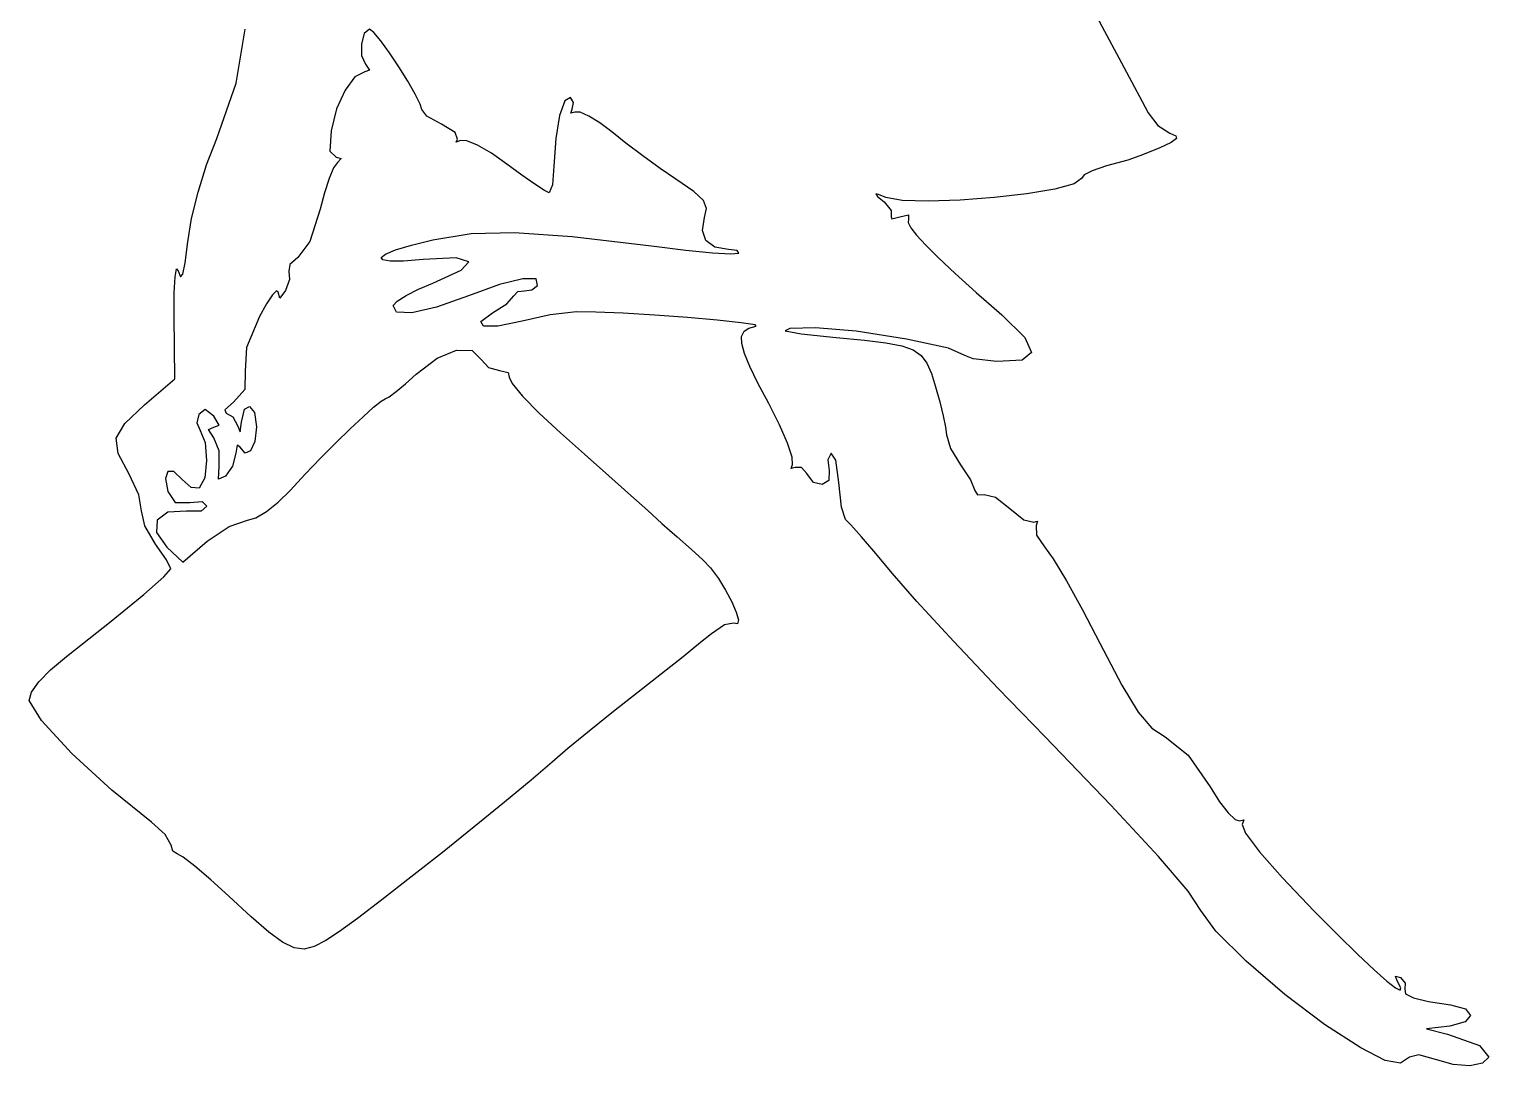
# Model space of a CAD drawing. Header units: millimetres. Extents: x 0.01 to 2.87, y 0.01 to 3.3.
# Drawn here: x 0.074 to 2.871, y 0.006 to 1.993 of the extents above; entities that cross this region are included whole.
import ezdxf

# ---------------------------------------------------------------- set-up
doc = ezdxf.new("R2010")
doc.units = ezdxf.units.MM
doc.layers.get('0').update_dxf_attribs({"linetype": 'CONTINUOUS', "true_color": 0xffffff})

msp = doc.modelspace()

# ---------------------------------------------------------------- linework, layer by layer
at = {"color": 0}
for p, q in [((2.1086, 2.0385), (2.1346, 1.9895)), ((0.4704, 1.8895), (0.488, 1.9932)), ((0.7262, 1.9929), (0.7159, 1.9846)), ((0.7342, 1.9869), (0.7262, 1.9929)), ((0.7476, 1.9708), (0.7342, 1.9869)), ((2.1346, 1.9895), (2.1623, 1.9382)), ((0.7159, 1.9846), (0.7105, 1.9651)), ((0.7105, 1.9651), (0.711, 1.9427)), ((0.7643, 1.9478), (0.7476, 1.9708)), ((0.711, 1.9427), (0.7185, 1.9259)), ((0.7823, 1.921), (0.7643, 1.9478)), ((2.1623, 1.9382), (2.1873, 1.8915)), ((0.7172, 1.9112), (0.6982, 1.9017)), ((0.7261, 1.9146), (0.7172, 1.9112)), ((0.7185, 1.9259), (0.7261, 1.9146)), ((0.7995, 1.8936), (0.7823, 1.921)), ((0.4334, 1.7832), (0.4704, 1.8895)), ((0.6793, 1.8764), (0.663, 1.8403)), ((0.6982, 1.9017), (0.6793, 1.8764)), ((0.8139, 1.8686), (0.7995, 1.8936)), ((2.1873, 1.8915), (2.2069, 1.8546)), ((0.8235, 1.8495), (0.8139, 1.8686)), ((0.8261, 1.8391), (0.8235, 1.8495)), ((1.1003, 1.856), (1.0904, 1.8275)), ((1.1111, 1.8624), (1.1003, 1.856)), ((1.1171, 1.8527), (1.1111, 1.8624)), ((1.1143, 1.84), (1.1171, 1.8527)), ((2.2069, 1.8546), (2.2183, 1.8328)), ((0.663, 1.8403), (0.6524, 1.7983)), ((0.8359, 1.8264), (0.8261, 1.8391)), ((0.8641, 1.8109), (0.8359, 1.8264)), ((1.0904, 1.8275), (1.083, 1.7835)), ((1.1119, 1.8321), (1.1143, 1.84)), ((1.1196, 1.8341), (1.1119, 1.8321)), ((1.1296, 1.8339), (1.1196, 1.8341)), ((1.1463, 1.8266), (1.1296, 1.8339)), ((1.1673, 1.8136), (1.1463, 1.8266)), ((2.2183, 1.8328), (2.2368, 1.8087)), ((0.6524, 1.7983), (0.6502, 1.7592)), ((0.8902, 1.7953), (0.8641, 1.8109)), ((0.895, 1.782), (0.8902, 1.7953)), ((1.1904, 1.796), (1.1673, 1.8136)), ((1.2175, 1.7743), (1.1904, 1.796)), ((2.2368, 1.8087), (2.2598, 1.7937)), ((2.2598, 1.7937), (2.2715, 1.7886)), ((0.414, 1.7328), (0.4334, 1.7832)), ((0.8924, 1.7767), (0.895, 1.782)), ((0.9008, 1.7799), (0.8924, 1.7767)), ((0.9128, 1.7793), (0.9008, 1.7799)), ((0.9334, 1.7706), (0.9128, 1.7793)), ((0.9598, 1.7551), (0.9334, 1.7706)), ((1.083, 1.7835), (1.0797, 1.7306)), ((1.2497, 1.7501), (1.2175, 1.7743)), ((2.2394, 1.7652), (2.2025, 1.75)), ((2.2623, 1.7758), (2.2394, 1.7652)), ((2.2727, 1.7832), (2.2623, 1.7758)), ((2.2715, 1.7886), (2.2727, 1.7832)), ((0.6502, 1.7592), (0.6622, 1.7474)), ((0.6647, 1.7372), (0.6573, 1.7271)), ((0.6622, 1.7474), (0.6721, 1.745)), ((0.6721, 1.745), (0.6647, 1.7372)), ((0.9894, 1.7344), (0.9598, 1.7551)), ((1.0181, 1.7132), (0.9894, 1.7344)), ((1.283, 1.7262), (1.2497, 1.7501)), ((2.1792, 1.7417), (2.1386, 1.7308)), ((2.2025, 1.75), (2.1792, 1.7417)), ((0.3975, 1.6804), (0.414, 1.7328)), ((0.6487, 1.7069), (0.6397, 1.6796)), ((0.6573, 1.7271), (0.6487, 1.7069)), ((1.0429, 1.6957), (1.0181, 1.7132)), ((1.0797, 1.7306), (1.0766, 1.6946)), ((1.3134, 1.7057), (1.283, 1.7262)), ((2.0906, 1.7065), (2.0767, 1.6964)), ((2.0955, 1.7138), (2.0906, 1.7065)), ((2.1111, 1.7217), (2.0955, 1.7138)), ((2.1386, 1.7308), (2.1111, 1.7217)), ((0.3851, 1.63), (0.3975, 1.6804)), ((0.6397, 1.6796), (0.6317, 1.6481)), ((1.0612, 1.6839), (1.0429, 1.6957)), ((1.0703, 1.6796), (1.0612, 1.6839)), ((1.0766, 1.6946), (1.0703, 1.6796)), ((1.3479, 1.6821), (1.3134, 1.7057)), ((1.3665, 1.6647), (1.3479, 1.6821)), ((2.0396, 1.6865), (1.9861, 1.6776)), ((2.0767, 1.6964), (2.0396, 1.6865)), ((1.3722, 1.6495), (1.3665, 1.6647)), ((1.7015, 1.6762), (1.6963, 1.6771)), ((1.6963, 1.6771), (1.6999, 1.6726)), ((1.6999, 1.6726), (1.7122, 1.6622)), ((1.7158, 1.6706), (1.7015, 1.6762)), ((1.7122, 1.6622), (1.726, 1.6457)), ((1.7472, 1.6648), (1.7158, 1.6706)), ((1.7969, 1.6632), (1.7472, 1.6648)), ((1.8579, 1.6652), (1.7969, 1.6632)), ((1.9232, 1.6703), (1.8579, 1.6652)), ((1.9861, 1.6776), (1.9232, 1.6703)), ((0.3779, 1.5855), (0.3851, 1.63)), ((0.6317, 1.6481), (0.612, 1.5861)), ((1.364, 1.6073), (1.3683, 1.6319)), ((1.3683, 1.6319), (1.3722, 1.6495)), ((1.726, 1.6457), (1.7262, 1.6331)), ((1.7262, 1.6331), (1.727, 1.6293)), ((1.727, 1.6293), (1.7423, 1.6334)), ((1.7423, 1.6334), (1.759, 1.637)), ((1.7592, 1.629), (1.7586, 1.6224)), ((1.759, 1.637), (1.7592, 1.629)), ((0.8472, 1.589), (0.9207, 1.6011)), ((0.9207, 1.6011), (1.0038, 1.6034)), ((1.0038, 1.6034), (1.1147, 1.5955)), ((1.1147, 1.5955), (1.2716, 1.5768)), ((1.371, 1.5878), (1.364, 1.6073)), ((1.7586, 1.6224), (1.7636, 1.6122)), ((1.7636, 1.6122), (1.7746, 1.5979)), ((1.7746, 1.5979), (1.7921, 1.5789)), ((0.373, 1.5453), (0.3779, 1.5855)), ((0.612, 1.5861), (0.5888, 1.5554)), ((0.7569, 1.5618), (0.7762, 1.5698)), ((0.7762, 1.5698), (0.8063, 1.579)), ((0.8063, 1.579), (0.8472, 1.589)), ((1.2716, 1.5768), (1.3325, 1.5695)), ((1.3325, 1.5695), (1.3834, 1.5645)), ((1.3881, 1.5751), (1.371, 1.5878)), ((1.4142, 1.5705), (1.3881, 1.5751)), ((1.431, 1.5685), (1.4142, 1.5705)), ((1.434, 1.5635), (1.431, 1.5685)), ((1.7921, 1.5789), (1.8167, 1.5547)), ((0.3685, 1.5233), (0.373, 1.5453)), ((0.5732, 1.5421), (0.5714, 1.529)), ((0.5888, 1.5554), (0.5732, 1.5421)), ((0.7486, 1.5554), (0.7569, 1.5618)), ((0.7515, 1.5508), (0.7486, 1.5554)), ((0.7657, 1.5484), (0.7515, 1.5508)), ((0.7915, 1.5486), (0.7657, 1.5484)), ((0.8289, 1.5514), (0.7915, 1.5486)), ((0.8921, 1.5545), (0.8289, 1.5514)), ((0.9167, 1.5473), (0.8921, 1.5545)), ((0.902, 1.5309), (0.9167, 1.5473)), ((1.3834, 1.5645), (1.4189, 1.5624)), ((1.4189, 1.5624), (1.434, 1.5635)), ((1.8167, 1.5547), (1.8488, 1.5247)), ((0.3519, 1.4874), (0.3535, 1.5183)), ((0.3535, 1.5183), (0.3561, 1.5334)), ((0.3561, 1.5334), (0.3595, 1.5296)), ((0.3595, 1.5296), (0.3641, 1.5184)), ((0.3641, 1.5184), (0.3685, 1.5233)), ((0.5729, 1.513), (0.5654, 1.4922)), ((0.5714, 1.529), (0.5729, 1.513)), ((0.8478, 1.5064), (0.902, 1.5309)), ((1.0201, 1.5144), (0.9754, 1.5034)), ((1.0458, 1.5142), (1.0201, 1.5144)), ((1.0478, 1.502), (1.0458, 1.5142)), ((1.8488, 1.5247), (1.889, 1.4885)), ((0.3518, 1.4434), (0.3519, 1.4874)), ((0.5404, 1.4835), (0.529, 1.4667)), ((0.5481, 1.4913), (0.5404, 1.4835)), ((0.5511, 1.4886), (0.5481, 1.4913)), ((0.5543, 1.4775), (0.5511, 1.4886)), ((0.5654, 1.4922), (0.5543, 1.4775)), ((0.7793, 1.4719), (0.7962, 1.4828)), ((0.7962, 1.4828), (0.8198, 1.4947)), ((0.8198, 1.4947), (0.8478, 1.5064)), ((0.9754, 1.5034), (0.916, 1.4819)), ((1.003, 1.4818), (1.0106, 1.4904)), ((1.0106, 1.4904), (1.0232, 1.4916)), ((1.0232, 1.4916), (1.037, 1.4932)), ((1.037, 1.4932), (1.0478, 1.502)), ((1.889, 1.4885), (1.9379, 1.4454)), ((0.529, 1.4667), (0.5152, 1.4424)), ((0.7716, 1.4636), (0.7793, 1.4719)), ((0.7779, 1.4504), (0.7716, 1.4636)), ((0.8544, 1.4601), (0.807, 1.4493)), ((0.916, 1.4819), (0.8544, 1.4601)), ((0.9621, 1.449), (0.9893, 1.4666)), ((0.9893, 1.4666), (1.003, 1.4818)), ((0.353, 1.323), (0.3518, 1.4434)), ((0.5152, 1.4424), (0.4902, 1.3827)), ((0.807, 1.4493), (0.7779, 1.4504)), ((0.9396, 1.4327), (0.9621, 1.449)), ((0.9444, 1.4238), (0.9396, 1.4327)), ((1.0185, 1.4335), (0.9721, 1.4237)), ((1.0726, 1.4452), (1.0185, 1.4335)), ((1.123, 1.451), (1.0726, 1.4452)), ((1.16, 1.4508), (1.123, 1.451)), ((1.2122, 1.4486), (1.16, 1.4508)), ((1.273, 1.4449), (1.2122, 1.4486)), ((1.3353, 1.4403), (1.273, 1.4449)), ((1.3927, 1.4353), (1.3353, 1.4403)), ((1.4383, 1.4304), (1.3927, 1.4353)), ((1.4653, 1.4264), (1.4383, 1.4304)), ((1.9379, 1.4454), (1.9818, 1.4018)), ((0.9721, 1.4237), (0.9444, 1.4238)), ((1.4393, 1.4042), (1.444, 1.4139)), ((1.4395, 1.3903), (1.4393, 1.4042)), ((1.444, 1.4139), (1.4532, 1.42)), ((1.4532, 1.42), (1.4671, 1.4235)), ((1.4671, 1.4235), (1.4653, 1.4264)), ((1.5317, 1.4191), (1.523, 1.4149)), ((1.523, 1.4149), (1.5531, 1.409)), ((1.5807, 1.4206), (1.5317, 1.4191)), ((1.5531, 1.409), (1.6204, 1.4018)), ((1.6587, 1.4141), (1.5807, 1.4206)), ((1.6204, 1.4018), (1.6745, 1.3969)), ((1.7553, 1.3989), (1.6587, 1.4141)), ((1.8361, 1.3814), (1.7553, 1.3989)), ((1.9818, 1.4018), (1.995, 1.3733)), ((0.4902, 1.3827), (0.4875, 1.3374)), ((0.8555, 1.3625), (0.893, 1.3778)), ((0.893, 1.3778), (0.923, 1.3771)), ((0.923, 1.3771), (0.9409, 1.3593)), ((1.4447, 1.3713), (1.4395, 1.3903)), ((1.455, 1.3463), (1.4447, 1.3713)), ((1.6745, 1.3969), (1.7158, 1.392)), ((1.7158, 1.392), (1.7464, 1.3862)), ((1.7464, 1.3862), (1.7683, 1.3785)), ((1.7683, 1.3785), (1.7836, 1.3678)), ((1.8669, 1.3677), (1.8361, 1.3814)), ((1.995, 1.3733), (1.9772, 1.3584)), ((0.8154, 1.332), (0.8555, 1.3625)), ((0.9409, 1.3593), (0.9542, 1.3448)), ((0.9542, 1.3448), (0.9754, 1.3388)), ((1.4705, 1.3146), (1.455, 1.3463)), ((1.7836, 1.3678), (1.7945, 1.3531)), ((1.7945, 1.3531), (1.803, 1.3333)), ((1.8829, 1.3608), (1.8669, 1.3677)), ((1.9285, 1.356), (1.8829, 1.3608)), ((1.9772, 1.3584), (1.9285, 1.356)), ((0.2949, 1.273), (0.353, 1.323)), ((0.4875, 1.3374), (0.4873, 1.3026)), ((0.7951, 1.3135), (0.8154, 1.332)), ((0.9754, 1.3388), (0.9918, 1.3351)), ((0.9918, 1.3351), (0.9941, 1.3261)), ((0.9941, 1.3261), (0.9994, 1.3138)), ((1.803, 1.3333), (1.8111, 1.3075)), ((0.4873, 1.3026), (0.4654, 1.2779)), ((0.7562, 1.2843), (0.7636, 1.2881)), ((0.7636, 1.2881), (0.7772, 1.2983)), ((0.7772, 1.2983), (0.7951, 1.3135)), ((0.9994, 1.3138), (1.0196, 1.2895)), ((1.0196, 1.2895), (1.0516, 1.2568)), ((1.4914, 1.2752), (1.4705, 1.3146)), ((1.8111, 1.3075), (1.8191, 1.2789)), ((0.2569, 1.2372), (0.2949, 1.273)), ((0.4113, 1.2642), (0.3991, 1.2544)), ((0.4275, 1.2509), (0.4113, 1.2642)), ((0.4654, 1.2779), (0.4489, 1.2632)), ((0.4489, 1.2632), (0.4512, 1.2571)), ((0.4809, 1.24), (0.4864, 1.2644)), ((0.4864, 1.2644), (0.4962, 1.2699)), ((0.4962, 1.2699), (0.5055, 1.2581)), ((0.7137, 1.2502), (0.7339, 1.2683)), ((0.7339, 1.2683), (0.7485, 1.2801)), ((0.7485, 1.2801), (0.7562, 1.2843)), ((1.5119, 1.2347), (1.4914, 1.2752)), ((1.8191, 1.2789), (1.8256, 1.252)), ((0.2406, 1.2089), (0.2569, 1.2372)), ((0.3991, 1.2544), (0.3952, 1.2382)), ((0.3952, 1.2382), (0.4013, 1.2237)), ((0.4378, 1.2342), (0.4275, 1.2509)), ((0.428, 1.2298), (0.4378, 1.2342)), ((0.4512, 1.2571), (0.4641, 1.2501)), ((0.4641, 1.2501), (0.4731, 1.2332)), ((0.4731, 1.2332), (0.4783, 1.2212)), ((0.4783, 1.2212), (0.4809, 1.24)), ((0.5055, 1.2581), (0.5098, 1.2306)), ((0.6891, 1.227), (0.7137, 1.2502)), ((1.0516, 1.2568), (1.0921, 1.2192)), ((1.5273, 1.1993), (1.5119, 1.2347)), ((1.8256, 1.252), (1.83, 1.2299)), ((0.2441, 1.1794), (0.2406, 1.2089)), ((0.4013, 1.2237), (0.4111, 1.2006)), ((0.4178, 1.2257), (0.428, 1.2298)), ((0.4279, 1.2094), (0.4178, 1.2257)), ((0.4379, 1.185), (0.4279, 1.2094)), ((0.5098, 1.2306), (0.5064, 1.2026)), ((0.6616, 1.2), (0.6891, 1.227)), ((1.0921, 1.2192), (1.138, 1.1784)), ((1.83, 1.2299), (1.8317, 1.2155)), ((1.8317, 1.2155), (1.8396, 1.1892)), ((0.2654, 1.1397), (0.2441, 1.1794)), ((0.4111, 1.2006), (0.414, 1.1661)), ((0.4383, 1.1548), (0.4379, 1.185)), ((0.4699, 1.1803), (0.4637, 1.1554)), ((0.4727, 1.1958), (0.4699, 1.1803)), ((0.4779, 1.1922), (0.4727, 1.1958)), ((0.4877, 1.1802), (0.4779, 1.1922)), ((0.4982, 1.1847), (0.4877, 1.1802)), ((0.5064, 1.2026), (0.4982, 1.1847)), ((0.6323, 1.1705), (0.6616, 1.2)), ((1.138, 1.1784), (1.1848, 1.1366)), ((1.5362, 1.1727), (1.5273, 1.1993)), ((1.6106, 1.1802), (1.6047, 1.1674)), ((1.6197, 1.1666), (1.6106, 1.1802)), ((1.8396, 1.1892), (1.8589, 1.1579)), ((0.414, 1.1661), (0.4102, 1.1329)), ((0.4366, 1.1303), (0.4383, 1.1548)), ((0.4637, 1.1554), (0.4503, 1.136)), ((0.6028, 1.1398), (0.6323, 1.1705)), ((1.5344, 1.1507), (1.5369, 1.1588)), ((1.5419, 1.1527), (1.5344, 1.1507)), ((1.5369, 1.1588), (1.5362, 1.1727)), ((1.5543, 1.1529), (1.5419, 1.1527)), ((1.5641, 1.1411), (1.5543, 1.1529)), ((1.6047, 1.1674), (1.6072, 1.1469)), ((1.6255, 1.1238), (1.6197, 1.1666)), ((1.8589, 1.1579), (1.8781, 1.1292)), ((0.284, 1.1003), (0.2654, 1.1397)), ((0.3398, 1.1449), (0.3351, 1.1317)), ((0.3351, 1.1317), (0.3394, 1.107)), ((0.3511, 1.1449), (0.3398, 1.1449)), ((0.3669, 1.1296), (0.3511, 1.1449)), ((0.3841, 1.1145), (0.3669, 1.1296)), ((0.4102, 1.1329), (0.3998, 1.1134)), ((0.4503, 1.136), (0.4366, 1.1303)), ((0.5741, 1.1089), (0.6028, 1.1398)), ((1.1848, 1.1366), (1.2271, 1.099)), ((1.5773, 1.1243), (1.5641, 1.1411)), ((1.5939, 1.1203), (1.5773, 1.1243)), ((1.6063, 1.1281), (1.5939, 1.1203)), ((1.6072, 1.1469), (1.6063, 1.1281)), ((1.6307, 1.0767), (1.6255, 1.1238)), ((1.8781, 1.1292), (1.8862, 1.1088)), ((0.2893, 1.0695), (0.284, 1.1003)), ((0.3394, 1.107), (0.3536, 1.0854)), ((0.3998, 1.1134), (0.3841, 1.1145)), ((0.5511, 1.0863), (0.5741, 1.1089)), ((1.2271, 1.099), (1.2593, 1.0701)), ((1.8862, 1.1088), (1.8913, 1.1006)), ((1.8913, 1.1006), (1.9039, 1.1011)), ((1.9039, 1.1011), (1.9257, 1.096)), ((1.9257, 1.096), (1.9536, 1.0739)), ((0.2954, 1.0407), (0.2893, 1.0695)), ((0.3393, 1.0671), (0.3194, 1.052)), ((0.3751, 1.0689), (0.3393, 1.0671)), ((0.3536, 1.0854), (0.3816, 1.0858)), ((0.4035, 1.069), (0.3751, 1.0689)), ((0.3816, 1.0858), (0.4055, 1.0877)), ((0.4143, 1.0786), (0.4035, 1.069)), ((0.4055, 1.0877), (0.4143, 1.0786)), ((0.5082, 1.0565), (0.5285, 1.0684)), ((0.5285, 1.0684), (0.5511, 1.0863)), ((1.2593, 1.0701), (1.2866, 1.0457)), ((1.6387, 1.053), (1.6307, 1.0767)), ((1.9536, 1.0739), (1.9801, 1.0523)), ((0.3157, 1.006), (0.2954, 1.0407)), ((0.3194, 1.052), (0.3181, 1.028)), ((0.415, 1.0113), (0.4571, 1.0399)), ((0.4571, 1.0399), (0.4923, 1.0521)), ((0.4923, 1.0521), (0.5082, 1.0565)), ((1.2866, 1.0457), (1.3156, 1.0199)), ((1.6488, 1.0426), (1.6387, 1.053)), ((1.6689, 1.0199), (1.6488, 1.0426)), ((1.9801, 1.0523), (1.9993, 1.0483)), ((1.9993, 1.0483), (2.0062, 1.05)), ((2.0062, 1.05), (2.0036, 1.0416)), ((2.0036, 1.0416), (2.0045, 1.0233)), ((0.3181, 1.028), (0.3376, 0.9998)), ((0.3681, 0.9712), (0.415, 1.0113)), ((1.3156, 1.0199), (1.343, 0.9956)), ((1.6962, 0.988), (1.6689, 1.0199)), ((2.0045, 1.0233), (2.02, 1.0005)), ((0.3369, 0.9761), (0.3157, 1.006)), ((0.3376, 0.9998), (0.3681, 0.9712)), ((1.343, 0.9956), (1.3652, 0.976)), ((1.7277, 0.9504), (1.6962, 0.988)), ((2.02, 1.0005), (2.0364, 0.978)), ((0.3318, 0.9432), (0.3452, 0.9588)), ((0.3452, 0.9588), (0.3369, 0.9761)), ((1.3652, 0.976), (1.3799, 0.9604)), ((1.3799, 0.9604), (1.3948, 0.9402)), ((2.0364, 0.978), (2.0619, 0.9357)), ((0.2935, 0.9095), (0.3318, 0.9432)), ((1.3948, 0.9402), (1.4087, 0.9178)), ((1.7752, 0.8962), (1.7277, 0.9504)), ((2.0619, 0.9357), (2.0929, 0.8797)), ((0.231, 0.8584), (0.2935, 0.9095)), ((1.4087, 0.9178), (1.4205, 0.8954)), ((1.4205, 0.8954), (1.429, 0.8756)), ((1.8462, 0.819), (1.7752, 0.8962)), ((1.429, 0.8756), (1.4331, 0.8606)), ((2.0929, 0.8797), (2.1261, 0.8161)), ((0.1452, 0.7904), (0.231, 0.8584)), ((1.4067, 0.8513), (1.3815, 0.8342)), ((1.4237, 0.8545), (1.4067, 0.8513)), ((1.4317, 0.8528), (1.4237, 0.8545)), ((1.4331, 0.8606), (1.4317, 0.8528)), ((1.3607, 0.817), (1.3273, 0.7901)), ((1.3815, 0.8342), (1.3607, 0.817)), ((1.9311, 0.7291), (1.8462, 0.819)), ((2.1261, 0.8161), (2.1682, 0.7357)), ((0.1147, 0.7647), (0.1452, 0.7904)), ((1.3273, 0.7901), (1.2857, 0.7572)), ((0.0923, 0.7416), (0.1147, 0.7647)), ((1.2857, 0.7572), (1.2407, 0.7221)), ((0.0785, 0.7219), (0.0923, 0.7416)), ((2.0202, 0.6369), (1.9311, 0.7291)), ((2.1682, 0.7357), (2.1995, 0.684)), ((0.0739, 0.7061), (0.0785, 0.7219)), ((0.0974, 0.668), (0.0739, 0.7061)), ((1.2407, 0.7221), (1.1938, 0.6852)), ((1.1938, 0.6852), (1.1471, 0.6476)), ((2.1995, 0.684), (2.2253, 0.6534)), ((0.1559, 0.6048), (0.0974, 0.668)), ((1.1471, 0.6476), (1.1061, 0.6138)), ((2.2253, 0.6534), (2.251, 0.6362)), ((2.1471, 0.5056), (2.0202, 0.6369)), ((2.251, 0.6362), (2.2949, 0.6014)), ((0.232, 0.534), (0.1559, 0.6048)), ((1.076, 0.5881), (1.036, 0.5537)), ((1.1061, 0.6138), (1.076, 0.5881)), ((2.2949, 0.6014), (2.3375, 0.5408)), ((0.3083, 0.4728), (0.232, 0.534)), ((1.036, 0.5537), (0.985, 0.5113)), ((2.3375, 0.5408), (2.3552, 0.5121)), ((0.985, 0.5113), (0.927, 0.464)), ((2.2383, 0.4073), (2.1471, 0.5056)), ((2.3552, 0.5121), (2.3715, 0.4905)), ((2.3715, 0.4905), (2.3849, 0.4777)), ((2.3849, 0.4777), (2.3938, 0.4755)), ((2.3938, 0.4755), (2.4015, 0.4776)), ((2.4015, 0.4776), (2.3985, 0.4687)), ((0.3346, 0.449), (0.3083, 0.4728)), ((0.3458, 0.4291), (0.3346, 0.449)), ((0.927, 0.464), (0.8659, 0.4149)), ((2.3985, 0.4687), (2.4049, 0.4516)), ((2.4049, 0.4516), (2.4316, 0.4163)), ((0.3495, 0.4172), (0.3458, 0.4291)), ((0.3578, 0.4121), (0.3495, 0.4172)), ((0.3692, 0.4057), (0.3578, 0.4121)), ((0.3916, 0.3883), (0.3692, 0.4057)), ((0.8659, 0.4149), (0.8056, 0.3673)), ((2.2953, 0.3406), (2.2383, 0.4073)), ((2.4316, 0.4163), (2.4761, 0.3659)), ((0.4218, 0.3625), (0.3916, 0.3883)), ((0.8056, 0.3673), (0.75, 0.3241)), ((2.4761, 0.3659), (2.536, 0.3031)), ((0.4566, 0.3309), (0.4218, 0.3625)), ((2.3194, 0.3038), (2.2953, 0.3406)), ((0.4995, 0.2913), (0.4566, 0.3309)), ((0.75, 0.3241), (0.703, 0.2885)), ((0.5331, 0.2622), (0.4995, 0.2913)), ((0.703, 0.2885), (0.6685, 0.2636)), ((2.3481, 0.2642), (2.3194, 0.3038)), ((2.536, 0.3031), (2.5814, 0.2573)), ((0.5596, 0.2426), (0.5331, 0.2622)), ((0.6685, 0.2636), (0.6421, 0.246)), ((2.4062, 0.2062), (2.3481, 0.2642)), ((2.5814, 0.2573), (2.62, 0.2195)), ((0.5815, 0.2319), (0.5596, 0.2426)), ((0.6009, 0.2294), (0.5815, 0.2319)), ((0.6203, 0.2344), (0.6009, 0.2294)), ((0.6421, 0.246), (0.6203, 0.2344)), ((2.4802, 0.1424), (2.4062, 0.2062)), ((2.62, 0.2195), (2.6515, 0.1897)), ((2.6515, 0.1897), (2.6758, 0.1682)), ((2.6758, 0.1682), (2.6925, 0.1552)), ((2.6957, 0.1689), (2.6928, 0.1778)), ((2.6928, 0.1778), (2.702, 0.1748)), ((2.7027, 0.1554), (2.6957, 0.1689)), ((2.702, 0.1748), (2.711, 0.1642)), ((2.5565, 0.0852), (2.4802, 0.1424)), ((2.6925, 0.1552), (2.7016, 0.1509)), ((2.7016, 0.1509), (2.7027, 0.1554)), ((2.711, 0.1642), (2.7104, 0.1526)), ((2.7104, 0.1526), (2.7117, 0.144)), ((2.7117, 0.144), (2.7269, 0.1361)), ((2.7269, 0.1361), (2.7557, 0.1291)), ((2.7557, 0.1291), (2.7982, 0.1229)), ((2.7982, 0.1229), (2.8268, 0.1149)), ((2.8268, 0.1149), (2.836, 0.1024)), ((2.6258, 0.0402), (2.5565, 0.0852)), ((2.5565, 0.0852), (2.5565, 0.0852)), ((2.8258, 0.0899), (2.7967, 0.0819)), ((2.836, 0.1024), (2.8258, 0.0899)), ((2.7967, 0.0819), (2.7516, 0.077)), ((2.7516, 0.077), (2.7924, 0.0666)), ((2.7924, 0.0666), (2.8536, 0.0448)), ((2.6724, 0.0161), (2.6258, 0.0402)), ((2.8536, 0.0448), (2.8713, 0.0222)), ((2.7018, 0.011), (2.6724, 0.0161)), ((2.7196, 0.0225), (2.7018, 0.011)), ((2.7375, 0.0266), (2.7196, 0.0225)), ((2.7694, 0.018), (2.7375, 0.0266)), ((2.803, 0.0082), (2.7694, 0.018)), ((2.8349, 0.0058), (2.803, 0.0082)), ((2.8595, 0.0106), (2.8349, 0.0058)), ((2.8713, 0.0222), (2.8595, 0.0106))]:
    msp.add_line(p, q, dxfattribs=at)
at = {"color": 1, "true_color": 0xff0000}
for p, q in [((2.1086, 2.0385), (2.1346, 1.9895)), ((0.4704, 1.8895), (0.488, 1.9932)), ((0.7262, 1.9929), (0.7159, 1.9846)), ((0.7342, 1.9869), (0.7262, 1.9929)), ((0.7476, 1.9708), (0.7342, 1.9869)), ((2.1346, 1.9895), (2.1623, 1.9382)), ((0.7159, 1.9846), (0.7105, 1.9651)), ((0.7105, 1.9651), (0.711, 1.9427)), ((0.7643, 1.9478), (0.7476, 1.9708)), ((0.711, 1.9427), (0.7185, 1.9259)), ((0.7823, 1.921), (0.7643, 1.9478)), ((2.1623, 1.9382), (2.1873, 1.8915)), ((0.7172, 1.9112), (0.6982, 1.9017)), ((0.7261, 1.9146), (0.7172, 1.9112)), ((0.7185, 1.9259), (0.7261, 1.9146)), ((0.7995, 1.8936), (0.7823, 1.921)), ((0.4334, 1.7832), (0.4704, 1.8895)), ((0.6793, 1.8764), (0.663, 1.8403)), ((0.6982, 1.9017), (0.6793, 1.8764)), ((0.8139, 1.8686), (0.7995, 1.8936)), ((2.1873, 1.8915), (2.2069, 1.8546)), ((0.8235, 1.8495), (0.8139, 1.8686)), ((0.8261, 1.8391), (0.8235, 1.8495)), ((1.1003, 1.856), (1.0904, 1.8275)), ((1.1111, 1.8624), (1.1003, 1.856)), ((1.1171, 1.8527), (1.1111, 1.8624)), ((1.1143, 1.84), (1.1171, 1.8527)), ((2.2069, 1.8546), (2.2183, 1.8328)), ((0.663, 1.8403), (0.6524, 1.7983)), ((0.8359, 1.8264), (0.8261, 1.8391)), ((0.8641, 1.8109), (0.8359, 1.8264)), ((1.0904, 1.8275), (1.083, 1.7835)), ((1.1119, 1.8321), (1.1143, 1.84)), ((1.1196, 1.8341), (1.1119, 1.8321)), ((1.1296, 1.8339), (1.1196, 1.8341)), ((1.1463, 1.8266), (1.1296, 1.8339)), ((1.1673, 1.8136), (1.1463, 1.8266)), ((2.2183, 1.8328), (2.2368, 1.8087)), ((0.6524, 1.7983), (0.6502, 1.7592)), ((0.8902, 1.7953), (0.8641, 1.8109)), ((0.895, 1.782), (0.8902, 1.7953)), ((1.1904, 1.796), (1.1673, 1.8136)), ((1.2175, 1.7743), (1.1904, 1.796)), ((2.2368, 1.8087), (2.2598, 1.7937)), ((2.2598, 1.7937), (2.2715, 1.7886)), ((0.414, 1.7328), (0.4334, 1.7832)), ((0.8924, 1.7767), (0.895, 1.782)), ((0.9008, 1.7799), (0.8924, 1.7767)), ((0.9128, 1.7793), (0.9008, 1.7799)), ((0.9334, 1.7706), (0.9128, 1.7793)), ((0.9598, 1.7551), (0.9334, 1.7706)), ((1.083, 1.7835), (1.0797, 1.7306)), ((1.2497, 1.7501), (1.2175, 1.7743)), ((2.2394, 1.7652), (2.2025, 1.75)), ((2.2623, 1.7758), (2.2394, 1.7652)), ((2.2727, 1.7832), (2.2623, 1.7758)), ((2.2715, 1.7886), (2.2727, 1.7832)), ((0.6502, 1.7592), (0.6622, 1.7474)), ((0.6647, 1.7372), (0.6573, 1.7271)), ((0.6622, 1.7474), (0.6721, 1.745)), ((0.6721, 1.745), (0.6647, 1.7372)), ((0.9894, 1.7344), (0.9598, 1.7551)), ((1.0181, 1.7132), (0.9894, 1.7344)), ((1.283, 1.7262), (1.2497, 1.7501)), ((2.1792, 1.7417), (2.1386, 1.7308)), ((2.2025, 1.75), (2.1792, 1.7417)), ((0.3975, 1.6804), (0.414, 1.7328)), ((0.6487, 1.7069), (0.6397, 1.6796)), ((0.6573, 1.7271), (0.6487, 1.7069)), ((1.0429, 1.6957), (1.0181, 1.7132)), ((1.0797, 1.7306), (1.0766, 1.6946)), ((1.3134, 1.7057), (1.283, 1.7262)), ((2.0906, 1.7065), (2.0767, 1.6964)), ((2.0955, 1.7138), (2.0906, 1.7065)), ((2.1111, 1.7217), (2.0955, 1.7138)), ((2.1386, 1.7308), (2.1111, 1.7217)), ((0.3851, 1.63), (0.3975, 1.6804)), ((0.6397, 1.6796), (0.6317, 1.6481)), ((1.0612, 1.6839), (1.0429, 1.6957)), ((1.0703, 1.6796), (1.0612, 1.6839)), ((1.0766, 1.6946), (1.0703, 1.6796)), ((1.3479, 1.6821), (1.3134, 1.7057)), ((1.3665, 1.6647), (1.3479, 1.6821)), ((2.0396, 1.6865), (1.9861, 1.6776)), ((2.0767, 1.6964), (2.0396, 1.6865)), ((1.3722, 1.6495), (1.3665, 1.6647)), ((1.7015, 1.6762), (1.6963, 1.6771)), ((1.6963, 1.6771), (1.6999, 1.6726)), ((1.6999, 1.6726), (1.7122, 1.6622)), ((1.7158, 1.6706), (1.7015, 1.6762)), ((1.7122, 1.6622), (1.726, 1.6457)), ((1.7472, 1.6648), (1.7158, 1.6706)), ((1.7969, 1.6632), (1.7472, 1.6648)), ((1.8579, 1.6652), (1.7969, 1.6632)), ((1.9232, 1.6703), (1.8579, 1.6652)), ((1.9861, 1.6776), (1.9232, 1.6703)), ((0.3779, 1.5855), (0.3851, 1.63)), ((0.6317, 1.6481), (0.612, 1.5861)), ((1.364, 1.6073), (1.3683, 1.6319)), ((1.3683, 1.6319), (1.3722, 1.6495)), ((1.726, 1.6457), (1.7262, 1.6331)), ((1.7262, 1.6331), (1.727, 1.6293)), ((1.727, 1.6293), (1.7423, 1.6334)), ((1.7423, 1.6334), (1.759, 1.637)), ((1.7592, 1.629), (1.7586, 1.6224)), ((1.759, 1.637), (1.7592, 1.629)), ((0.8472, 1.589), (0.9207, 1.6011)), ((0.9207, 1.6011), (1.0038, 1.6034)), ((1.0038, 1.6034), (1.1147, 1.5955)), ((1.1147, 1.5955), (1.2716, 1.5768)), ((1.371, 1.5878), (1.364, 1.6073)), ((1.7586, 1.6224), (1.7636, 1.6122)), ((1.7636, 1.6122), (1.7746, 1.5979)), ((1.7746, 1.5979), (1.7921, 1.5789)), ((0.373, 1.5453), (0.3779, 1.5855)), ((0.612, 1.5861), (0.5888, 1.5554)), ((0.7569, 1.5618), (0.7762, 1.5698)), ((0.7762, 1.5698), (0.8063, 1.579)), ((0.8063, 1.579), (0.8472, 1.589)), ((1.2716, 1.5768), (1.3325, 1.5695)), ((1.3325, 1.5695), (1.3834, 1.5645)), ((1.3881, 1.5751), (1.371, 1.5878)), ((1.4142, 1.5705), (1.3881, 1.5751)), ((1.431, 1.5685), (1.4142, 1.5705)), ((1.434, 1.5635), (1.431, 1.5685)), ((1.7921, 1.5789), (1.8167, 1.5547)), ((0.3685, 1.5233), (0.373, 1.5453)), ((0.5732, 1.5421), (0.5714, 1.529)), ((0.5888, 1.5554), (0.5732, 1.5421)), ((0.7486, 1.5554), (0.7569, 1.5618)), ((0.7515, 1.5508), (0.7486, 1.5554)), ((0.7657, 1.5484), (0.7515, 1.5508)), ((0.7915, 1.5486), (0.7657, 1.5484)), ((0.8289, 1.5514), (0.7915, 1.5486)), ((0.8921, 1.5545), (0.8289, 1.5514)), ((0.9167, 1.5473), (0.8921, 1.5545)), ((0.902, 1.5309), (0.9167, 1.5473)), ((1.3834, 1.5645), (1.4189, 1.5624)), ((1.4189, 1.5624), (1.434, 1.5635)), ((1.8167, 1.5547), (1.8488, 1.5247)), ((0.3519, 1.4874), (0.3535, 1.5183)), ((0.3535, 1.5183), (0.3561, 1.5334)), ((0.3561, 1.5334), (0.3595, 1.5296)), ((0.3595, 1.5296), (0.3641, 1.5184)), ((0.3641, 1.5184), (0.3685, 1.5233)), ((0.5729, 1.513), (0.5654, 1.4922)), ((0.5714, 1.529), (0.5729, 1.513)), ((0.8478, 1.5064), (0.902, 1.5309)), ((1.0201, 1.5144), (0.9754, 1.5034)), ((1.0458, 1.5142), (1.0201, 1.5144)), ((1.0478, 1.502), (1.0458, 1.5142)), ((1.8488, 1.5247), (1.889, 1.4885)), ((0.3518, 1.4434), (0.3519, 1.4874)), ((0.5404, 1.4835), (0.529, 1.4667)), ((0.5481, 1.4913), (0.5404, 1.4835)), ((0.5511, 1.4886), (0.5481, 1.4913)), ((0.5543, 1.4775), (0.5511, 1.4886)), ((0.5654, 1.4922), (0.5543, 1.4775)), ((0.7793, 1.4719), (0.7962, 1.4828)), ((0.7962, 1.4828), (0.8198, 1.4947)), ((0.8198, 1.4947), (0.8478, 1.5064)), ((0.9754, 1.5034), (0.916, 1.4819)), ((1.003, 1.4818), (1.0106, 1.4904)), ((1.0106, 1.4904), (1.0232, 1.4916)), ((1.0232, 1.4916), (1.037, 1.4932)), ((1.037, 1.4932), (1.0478, 1.502)), ((1.889, 1.4885), (1.9379, 1.4454)), ((0.529, 1.4667), (0.5152, 1.4424)), ((0.7716, 1.4636), (0.7793, 1.4719)), ((0.7779, 1.4504), (0.7716, 1.4636)), ((0.8544, 1.4601), (0.807, 1.4493)), ((0.916, 1.4819), (0.8544, 1.4601)), ((0.9621, 1.449), (0.9893, 1.4666)), ((0.9893, 1.4666), (1.003, 1.4818)), ((0.353, 1.323), (0.3518, 1.4434)), ((0.5152, 1.4424), (0.4902, 1.3827)), ((0.807, 1.4493), (0.7779, 1.4504)), ((0.9396, 1.4327), (0.9621, 1.449)), ((0.9444, 1.4238), (0.9396, 1.4327)), ((1.0185, 1.4335), (0.9721, 1.4237)), ((1.0726, 1.4452), (1.0185, 1.4335)), ((1.123, 1.451), (1.0726, 1.4452)), ((1.16, 1.4508), (1.123, 1.451)), ((1.2122, 1.4486), (1.16, 1.4508)), ((1.273, 1.4449), (1.2122, 1.4486)), ((1.3353, 1.4403), (1.273, 1.4449)), ((1.3927, 1.4353), (1.3353, 1.4403)), ((1.4383, 1.4304), (1.3927, 1.4353)), ((1.4653, 1.4264), (1.4383, 1.4304)), ((1.9379, 1.4454), (1.9818, 1.4018)), ((0.9721, 1.4237), (0.9444, 1.4238)), ((1.4393, 1.4042), (1.444, 1.4139)), ((1.4395, 1.3903), (1.4393, 1.4042)), ((1.444, 1.4139), (1.4532, 1.42)), ((1.4532, 1.42), (1.4671, 1.4235)), ((1.4671, 1.4235), (1.4653, 1.4264)), ((1.5317, 1.4191), (1.523, 1.4149)), ((1.523, 1.4149), (1.5531, 1.409)), ((1.5807, 1.4206), (1.5317, 1.4191)), ((1.5531, 1.409), (1.6204, 1.4018)), ((1.6587, 1.4141), (1.5807, 1.4206)), ((1.6204, 1.4018), (1.6745, 1.3969)), ((1.7553, 1.3989), (1.6587, 1.4141)), ((1.8361, 1.3814), (1.7553, 1.3989)), ((1.9818, 1.4018), (1.995, 1.3733)), ((0.4902, 1.3827), (0.4875, 1.3374)), ((0.8555, 1.3625), (0.893, 1.3778)), ((0.893, 1.3778), (0.923, 1.3771)), ((0.923, 1.3771), (0.9409, 1.3593)), ((1.4447, 1.3713), (1.4395, 1.3903)), ((1.455, 1.3463), (1.4447, 1.3713)), ((1.6745, 1.3969), (1.7158, 1.392)), ((1.7158, 1.392), (1.7464, 1.3862)), ((1.7464, 1.3862), (1.7683, 1.3785)), ((1.7683, 1.3785), (1.7836, 1.3678)), ((1.8669, 1.3677), (1.8361, 1.3814)), ((1.995, 1.3733), (1.9772, 1.3584)), ((0.8154, 1.332), (0.8555, 1.3625)), ((0.9409, 1.3593), (0.9542, 1.3448)), ((0.9542, 1.3448), (0.9754, 1.3388)), ((1.4705, 1.3146), (1.455, 1.3463)), ((1.7836, 1.3678), (1.7945, 1.3531)), ((1.7945, 1.3531), (1.803, 1.3333)), ((1.8829, 1.3608), (1.8669, 1.3677)), ((1.9285, 1.356), (1.8829, 1.3608)), ((1.9772, 1.3584), (1.9285, 1.356)), ((0.2949, 1.273), (0.353, 1.323)), ((0.4875, 1.3374), (0.4873, 1.3026)), ((0.7951, 1.3135), (0.8154, 1.332)), ((0.9754, 1.3388), (0.9918, 1.3351)), ((0.9918, 1.3351), (0.9941, 1.3261)), ((0.9941, 1.3261), (0.9994, 1.3138)), ((1.803, 1.3333), (1.8111, 1.3075)), ((0.4873, 1.3026), (0.4654, 1.2779)), ((0.7562, 1.2843), (0.7636, 1.2881)), ((0.7636, 1.2881), (0.7772, 1.2983)), ((0.7772, 1.2983), (0.7951, 1.3135)), ((0.9994, 1.3138), (1.0196, 1.2895)), ((1.0196, 1.2895), (1.0516, 1.2568)), ((1.4914, 1.2752), (1.4705, 1.3146)), ((1.8111, 1.3075), (1.8191, 1.2789)), ((0.2569, 1.2372), (0.2949, 1.273)), ((0.4113, 1.2642), (0.3991, 1.2544)), ((0.4275, 1.2509), (0.4113, 1.2642)), ((0.4654, 1.2779), (0.4489, 1.2632)), ((0.4489, 1.2632), (0.4512, 1.2571)), ((0.4809, 1.24), (0.4864, 1.2644)), ((0.4864, 1.2644), (0.4962, 1.2699)), ((0.4962, 1.2699), (0.5055, 1.2581)), ((0.7137, 1.2502), (0.7339, 1.2683)), ((0.7339, 1.2683), (0.7485, 1.2801)), ((0.7485, 1.2801), (0.7562, 1.2843)), ((1.5119, 1.2347), (1.4914, 1.2752)), ((1.8191, 1.2789), (1.8256, 1.252)), ((0.2406, 1.2089), (0.2569, 1.2372)), ((0.3991, 1.2544), (0.3952, 1.2382)), ((0.3952, 1.2382), (0.4013, 1.2237)), ((0.4378, 1.2342), (0.4275, 1.2509)), ((0.428, 1.2298), (0.4378, 1.2342)), ((0.4512, 1.2571), (0.4641, 1.2501)), ((0.4641, 1.2501), (0.4731, 1.2332)), ((0.4731, 1.2332), (0.4783, 1.2212)), ((0.4783, 1.2212), (0.4809, 1.24)), ((0.5055, 1.2581), (0.5098, 1.2306)), ((0.6891, 1.227), (0.7137, 1.2502)), ((1.0516, 1.2568), (1.0921, 1.2192)), ((1.5273, 1.1993), (1.5119, 1.2347)), ((1.8256, 1.252), (1.83, 1.2299)), ((0.2441, 1.1794), (0.2406, 1.2089)), ((0.4013, 1.2237), (0.4111, 1.2006)), ((0.4178, 1.2257), (0.428, 1.2298)), ((0.4279, 1.2094), (0.4178, 1.2257)), ((0.4379, 1.185), (0.4279, 1.2094)), ((0.5098, 1.2306), (0.5064, 1.2026)), ((0.6616, 1.2), (0.6891, 1.227)), ((1.0921, 1.2192), (1.138, 1.1784)), ((1.83, 1.2299), (1.8317, 1.2155)), ((1.8317, 1.2155), (1.8396, 1.1892)), ((0.2654, 1.1397), (0.2441, 1.1794)), ((0.4111, 1.2006), (0.414, 1.1661)), ((0.4383, 1.1548), (0.4379, 1.185)), ((0.4699, 1.1803), (0.4637, 1.1554)), ((0.4727, 1.1958), (0.4699, 1.1803)), ((0.4779, 1.1922), (0.4727, 1.1958)), ((0.4877, 1.1802), (0.4779, 1.1922)), ((0.4982, 1.1847), (0.4877, 1.1802)), ((0.5064, 1.2026), (0.4982, 1.1847)), ((0.6323, 1.1705), (0.6616, 1.2)), ((1.138, 1.1784), (1.1848, 1.1366)), ((1.5362, 1.1727), (1.5273, 1.1993)), ((1.6106, 1.1802), (1.6047, 1.1674)), ((1.6197, 1.1666), (1.6106, 1.1802)), ((1.8396, 1.1892), (1.8589, 1.1579)), ((0.414, 1.1661), (0.4102, 1.1329)), ((0.4366, 1.1303), (0.4383, 1.1548)), ((0.4637, 1.1554), (0.4503, 1.136)), ((0.6028, 1.1398), (0.6323, 1.1705)), ((1.5344, 1.1507), (1.5369, 1.1588)), ((1.5419, 1.1527), (1.5344, 1.1507)), ((1.5369, 1.1588), (1.5362, 1.1727)), ((1.5543, 1.1529), (1.5419, 1.1527)), ((1.5641, 1.1411), (1.5543, 1.1529)), ((1.6047, 1.1674), (1.6072, 1.1469)), ((1.6255, 1.1238), (1.6197, 1.1666)), ((1.8589, 1.1579), (1.8781, 1.1292)), ((0.284, 1.1003), (0.2654, 1.1397)), ((0.3398, 1.1449), (0.3351, 1.1317)), ((0.3351, 1.1317), (0.3394, 1.107)), ((0.3511, 1.1449), (0.3398, 1.1449)), ((0.3669, 1.1296), (0.3511, 1.1449)), ((0.3841, 1.1145), (0.3669, 1.1296)), ((0.4102, 1.1329), (0.3998, 1.1134)), ((0.4503, 1.136), (0.4366, 1.1303)), ((0.5741, 1.1089), (0.6028, 1.1398)), ((1.1848, 1.1366), (1.2271, 1.099)), ((1.5773, 1.1243), (1.5641, 1.1411)), ((1.5939, 1.1203), (1.5773, 1.1243)), ((1.6063, 1.1281), (1.5939, 1.1203)), ((1.6072, 1.1469), (1.6063, 1.1281)), ((1.6307, 1.0767), (1.6255, 1.1238)), ((1.8781, 1.1292), (1.8862, 1.1088)), ((0.2893, 1.0695), (0.284, 1.1003)), ((0.3394, 1.107), (0.3536, 1.0854)), ((0.3998, 1.1134), (0.3841, 1.1145)), ((0.5511, 1.0863), (0.5741, 1.1089)), ((1.2271, 1.099), (1.2593, 1.0701)), ((1.8862, 1.1088), (1.8913, 1.1006)), ((1.8913, 1.1006), (1.9039, 1.1011)), ((1.9039, 1.1011), (1.9257, 1.096)), ((1.9257, 1.096), (1.9536, 1.0739)), ((0.2954, 1.0407), (0.2893, 1.0695)), ((0.3393, 1.0671), (0.3194, 1.052)), ((0.3751, 1.0689), (0.3393, 1.0671)), ((0.3536, 1.0854), (0.3816, 1.0858)), ((0.4035, 1.069), (0.3751, 1.0689)), ((0.3816, 1.0858), (0.4055, 1.0877)), ((0.4143, 1.0786), (0.4035, 1.069)), ((0.4055, 1.0877), (0.4143, 1.0786)), ((0.5082, 1.0565), (0.5285, 1.0684)), ((0.5285, 1.0684), (0.5511, 1.0863)), ((1.2593, 1.0701), (1.2866, 1.0457)), ((1.6387, 1.053), (1.6307, 1.0767)), ((1.9536, 1.0739), (1.9801, 1.0523)), ((0.3157, 1.006), (0.2954, 1.0407)), ((0.3194, 1.052), (0.3181, 1.028)), ((0.415, 1.0113), (0.4571, 1.0399)), ((0.4571, 1.0399), (0.4923, 1.0521)), ((0.4923, 1.0521), (0.5082, 1.0565)), ((1.2866, 1.0457), (1.3156, 1.0199)), ((1.6488, 1.0426), (1.6387, 1.053)), ((1.6689, 1.0199), (1.6488, 1.0426)), ((1.9801, 1.0523), (1.9993, 1.0483)), ((1.9993, 1.0483), (2.0062, 1.05)), ((2.0062, 1.05), (2.0036, 1.0416)), ((2.0036, 1.0416), (2.0045, 1.0233)), ((0.3181, 1.028), (0.3376, 0.9998)), ((0.3681, 0.9712), (0.415, 1.0113)), ((1.3156, 1.0199), (1.343, 0.9956)), ((1.6962, 0.988), (1.6689, 1.0199)), ((2.0045, 1.0233), (2.02, 1.0005)), ((0.3369, 0.9761), (0.3157, 1.006)), ((0.3376, 0.9998), (0.3681, 0.9712)), ((1.343, 0.9956), (1.3652, 0.976)), ((1.7277, 0.9504), (1.6962, 0.988)), ((2.02, 1.0005), (2.0364, 0.978)), ((0.3318, 0.9432), (0.3452, 0.9588)), ((0.3452, 0.9588), (0.3369, 0.9761)), ((1.3652, 0.976), (1.3799, 0.9604)), ((1.3799, 0.9604), (1.3948, 0.9402)), ((2.0364, 0.978), (2.0619, 0.9357)), ((0.2935, 0.9095), (0.3318, 0.9432)), ((1.3948, 0.9402), (1.4087, 0.9178)), ((1.7752, 0.8962), (1.7277, 0.9504)), ((2.0619, 0.9357), (2.0929, 0.8797)), ((0.231, 0.8584), (0.2935, 0.9095)), ((1.4087, 0.9178), (1.4205, 0.8954)), ((1.4205, 0.8954), (1.429, 0.8756)), ((1.8462, 0.819), (1.7752, 0.8962)), ((1.429, 0.8756), (1.4331, 0.8606)), ((2.0929, 0.8797), (2.1261, 0.8161)), ((0.1452, 0.7904), (0.231, 0.8584)), ((1.4067, 0.8513), (1.3815, 0.8342)), ((1.4237, 0.8545), (1.4067, 0.8513)), ((1.4317, 0.8528), (1.4237, 0.8545)), ((1.4331, 0.8606), (1.4317, 0.8528)), ((1.3607, 0.817), (1.3273, 0.7901)), ((1.3815, 0.8342), (1.3607, 0.817)), ((1.9311, 0.7291), (1.8462, 0.819)), ((2.1261, 0.8161), (2.1682, 0.7357)), ((0.1147, 0.7647), (0.1452, 0.7904)), ((1.3273, 0.7901), (1.2857, 0.7572)), ((0.0923, 0.7416), (0.1147, 0.7647)), ((1.2857, 0.7572), (1.2407, 0.7221)), ((0.0785, 0.7219), (0.0923, 0.7416)), ((2.0202, 0.6369), (1.9311, 0.7291)), ((2.1682, 0.7357), (2.1995, 0.684)), ((0.0739, 0.7061), (0.0785, 0.7219)), ((0.0974, 0.668), (0.0739, 0.7061)), ((1.2407, 0.7221), (1.1938, 0.6852)), ((1.1938, 0.6852), (1.1471, 0.6476)), ((2.1995, 0.684), (2.2253, 0.6534)), ((0.1559, 0.6048), (0.0974, 0.668)), ((1.1471, 0.6476), (1.1061, 0.6138)), ((2.2253, 0.6534), (2.251, 0.6362)), ((2.1471, 0.5056), (2.0202, 0.6369)), ((2.251, 0.6362), (2.2949, 0.6014)), ((0.232, 0.534), (0.1559, 0.6048)), ((1.076, 0.5881), (1.036, 0.5537)), ((1.1061, 0.6138), (1.076, 0.5881)), ((2.2949, 0.6014), (2.3375, 0.5408)), ((0.3083, 0.4728), (0.232, 0.534)), ((1.036, 0.5537), (0.985, 0.5113)), ((2.3375, 0.5408), (2.3552, 0.5121)), ((0.985, 0.5113), (0.927, 0.464)), ((2.2383, 0.4073), (2.1471, 0.5056)), ((2.3552, 0.5121), (2.3715, 0.4905)), ((2.3715, 0.4905), (2.3849, 0.4777)), ((2.3849, 0.4777), (2.3938, 0.4755)), ((2.3938, 0.4755), (2.4015, 0.4776)), ((2.4015, 0.4776), (2.3985, 0.4687)), ((0.3346, 0.449), (0.3083, 0.4728)), ((0.3458, 0.4291), (0.3346, 0.449)), ((0.927, 0.464), (0.8659, 0.4149)), ((2.3985, 0.4687), (2.4049, 0.4516)), ((2.4049, 0.4516), (2.4316, 0.4163)), ((0.3495, 0.4172), (0.3458, 0.4291)), ((0.3578, 0.4121), (0.3495, 0.4172)), ((0.3692, 0.4057), (0.3578, 0.4121)), ((0.3916, 0.3883), (0.3692, 0.4057)), ((0.8659, 0.4149), (0.8056, 0.3673)), ((2.2953, 0.3406), (2.2383, 0.4073)), ((2.4316, 0.4163), (2.4761, 0.3659)), ((0.4218, 0.3625), (0.3916, 0.3883)), ((0.8056, 0.3673), (0.75, 0.3241)), ((2.4761, 0.3659), (2.536, 0.3031)), ((0.4566, 0.3309), (0.4218, 0.3625)), ((2.3194, 0.3038), (2.2953, 0.3406)), ((0.4995, 0.2913), (0.4566, 0.3309)), ((0.75, 0.3241), (0.703, 0.2885)), ((0.5331, 0.2622), (0.4995, 0.2913)), ((0.703, 0.2885), (0.6685, 0.2636)), ((2.3481, 0.2642), (2.3194, 0.3038)), ((2.536, 0.3031), (2.5814, 0.2573)), ((0.5596, 0.2426), (0.5331, 0.2622)), ((0.6685, 0.2636), (0.6421, 0.246)), ((2.4062, 0.2062), (2.3481, 0.2642)), ((2.5814, 0.2573), (2.62, 0.2195)), ((0.5815, 0.2319), (0.5596, 0.2426)), ((0.6009, 0.2294), (0.5815, 0.2319)), ((0.6203, 0.2344), (0.6009, 0.2294)), ((0.6421, 0.246), (0.6203, 0.2344)), ((2.4802, 0.1424), (2.4062, 0.2062)), ((2.62, 0.2195), (2.6515, 0.1897)), ((2.6515, 0.1897), (2.6758, 0.1682)), ((2.6758, 0.1682), (2.6925, 0.1552)), ((2.6957, 0.1689), (2.6928, 0.1778)), ((2.6928, 0.1778), (2.702, 0.1748)), ((2.7027, 0.1554), (2.6957, 0.1689)), ((2.702, 0.1748), (2.711, 0.1642)), ((2.5565, 0.0852), (2.4802, 0.1424)), ((2.6925, 0.1552), (2.7016, 0.1509)), ((2.7016, 0.1509), (2.7027, 0.1554)), ((2.711, 0.1642), (2.7104, 0.1526)), ((2.7104, 0.1526), (2.7117, 0.144)), ((2.7117, 0.144), (2.7269, 0.1361)), ((2.7269, 0.1361), (2.7557, 0.1291)), ((2.7557, 0.1291), (2.7982, 0.1229)), ((2.7982, 0.1229), (2.8268, 0.1149)), ((2.8268, 0.1149), (2.836, 0.1024)), ((2.6258, 0.0402), (2.5565, 0.0852)), ((2.5565, 0.0852), (2.5565, 0.0852)), ((2.8258, 0.0899), (2.7967, 0.0819)), ((2.836, 0.1024), (2.8258, 0.0899)), ((2.7967, 0.0819), (2.7516, 0.077)), ((2.7516, 0.077), (2.7924, 0.0666)), ((2.7924, 0.0666), (2.8536, 0.0448)), ((2.6724, 0.0161), (2.6258, 0.0402)), ((2.8536, 0.0448), (2.8713, 0.0222)), ((2.7018, 0.011), (2.6724, 0.0161)), ((2.7196, 0.0225), (2.7018, 0.011)), ((2.7375, 0.0266), (2.7196, 0.0225)), ((2.7694, 0.018), (2.7375, 0.0266)), ((2.803, 0.0082), (2.7694, 0.018)), ((2.8349, 0.0058), (2.803, 0.0082)), ((2.8595, 0.0106), (2.8349, 0.0058)), ((2.8713, 0.0222), (2.8595, 0.0106))]:
    msp.add_line(p, q, dxfattribs=at)

doc.saveas('drawing.dxf')
